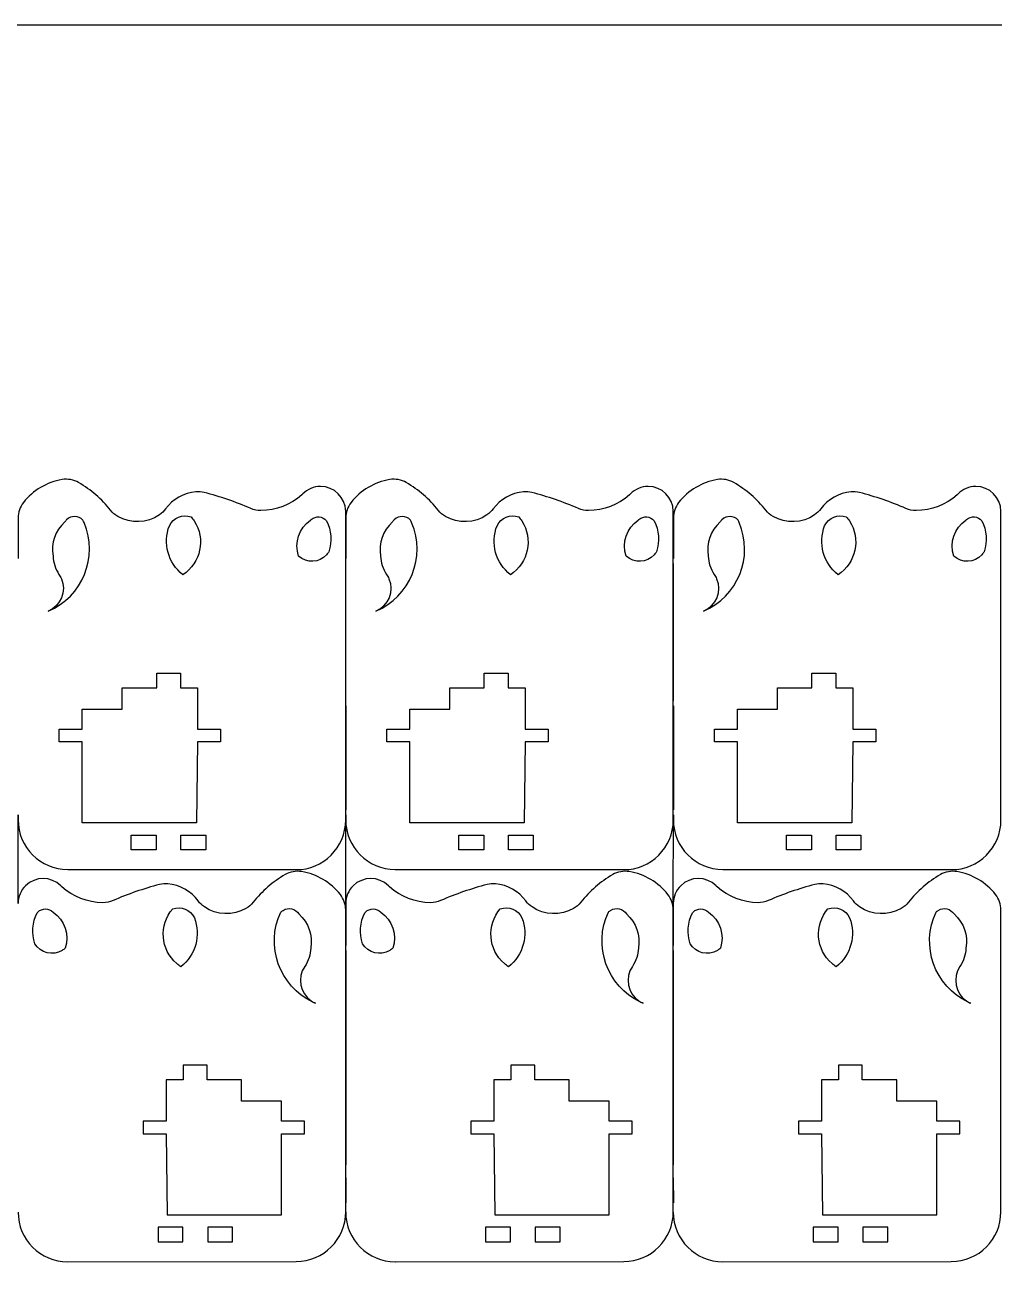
# Model space of a CAD drawing. Header units: inches. Extents: x -1166 to 134, y 1090 to 1990.
# Drawn here: x -211.2 to -15.9, y 1740 to 1989.9 of the extents above; entities that cross this region are included whole.
import ezdxf

# ---------------------------------------------------------------- set-up
doc = ezdxf.new("R2010")
doc.units = ezdxf.units.IN
doc.header["$MEASUREMENT"] = 0
for name, color, linetype in [('Corte exterior', 7, 'Continuous'), ('grabado linea medio', 7, 'Continuous'), ('Material', 7, 'Continuous')]:
    doc.layers.add(name, color=color, linetype=linetype)

# ---------------------------------------------------------------- blocks, each defined once
blk = doc.blocks.new('block 277')
at = {"layer": 'Corte exterior', "color": 1, "lineweight": 25}
blk.add_lwpolyline([(-146.51, 1757.55), (-146.51, 1752.55)], dxfattribs=at)
blk = doc.blocks.new('block 282')
at = {"layer": 'Corte exterior', "color": 1, "lineweight": 25}
blk.add_open_spline([(-212.51, 1750.66), (-212.51, 1745.14), (-208.04, 1740.66), (-202.51, 1740.66), (-202.51, 1740.66), (-202.51, 1740.66), (-202.5, 1740.66), (-202.5, 1740.66), (-156.5, 1740.71), (-156.5, 1740.71), (-150.98, 1740.71), (-146.51, 1745.19), (-146.51, 1750.71), (-146.51, 1750.71), (-146.51, 1811.55), (-146.51, 1811.55), (-146.51, 1812.67), (-146.89, 1813.76), (-147.58, 1814.64), (-149.52, 1817.1), (-152.3, 1818.75), (-155.39, 1819.26), (-156.54, 1819.45), (-157.71, 1819.24), (-158.71, 1818.66), (-161.19, 1817.23), (-163.37, 1815.34), (-165.14, 1813.09), (-165.54, 1812.58), (-166.03, 1812.15), (-166.6, 1811.83), (-169.22, 1810.34), (-172.47, 1810.46), (-174.97, 1812.15), (-175.46, 1812.47), (-175.88, 1812.88), (-176.22, 1813.35), (-177.67, 1815.32), (-179.9, 1816.58), (-182.34, 1816.79), (-182.9, 1816.84), (-183.46, 1816.8), (-184.01, 1816.66), (-187.21, 1815.84), (-190.35, 1814.76), (-193.38, 1813.43), (-194.03, 1813.14), (-194.74, 1813), (-195.45, 1813), (-198.48, 1813.04), (-201.41, 1814.17), (-203.67, 1816.19), (-203.75, 1816.25), (-203.82, 1816.32), (-203.89, 1816.39), (-205.86, 1818.37), (-209.05, 1818.37), (-211.03, 1816.4), (-211.97, 1815.46), (-212.5, 1814.19), (-212.51, 1812.86), (-212.51, 1812.86), (-212.51, 1830.7), (-212.51, 1830.7), (-212.51, 1830.7), (-212.51, 1829.7), (-212.51, 1829.7), (-212.51, 1824.18), (-208.04, 1819.71), (-202.52, 1819.7), (-202.52, 1819.7), (-156.52, 1819.66), (-156.52, 1819.66), (-151, 1819.65), (-146.52, 1824.12), (-146.51, 1829.65), (-146.51, 1829.65), (-146.51, 1829.65), (-146.51, 1829.66), (-146.51, 1829.66), (-146.51, 1891.86), (-146.51, 1891.86), (-146.53, 1894.65), (-148.81, 1896.89), (-151.6, 1896.87), (-152.93, 1896.86), (-154.2, 1896.33), (-155.14, 1895.38), (-155.21, 1895.31), (-155.28, 1895.25), (-155.35, 1895.18), (-157.62, 1893.16), (-160.54, 1892.03), (-163.58, 1892), (-164.29, 1891.99), (-164.99, 1892.13), (-165.64, 1892.42), (-168.67, 1893.75), (-171.81, 1894.83), (-175.02, 1895.65), (-175.56, 1895.79), (-176.13, 1895.84), (-176.69, 1895.79), (-179.13, 1895.57), (-181.36, 1894.32), (-182.8, 1892.34), (-183.15, 1891.87), (-183.57, 1891.46), (-184.05, 1891.14), (-186.56, 1889.46), (-189.8, 1889.34), (-192.42, 1890.83), (-192.99, 1891.15), (-193.49, 1891.57), (-193.89, 1892.09), (-195.65, 1894.33), (-197.83, 1896.22), (-200.31, 1897.65), (-201.31, 1898.23), (-202.49, 1898.45), (-203.63, 1898.26), (-206.72, 1897.74), (-209.51, 1896.09), (-211.44, 1893.63), (-212.13, 1892.75), (-212.51, 1891.66), (-212.51, 1890.54), (-212.51, 1890.54), (-212.51, 1882.36), (-212.51, 1882.36)], degree=3, knots=[0, 0, 0, 0, 1, 1, 1, 2, 2, 2, 3, 3, 3, 4, 4, 4, 5, 5, 5, 6, 6, 6, 7, 7, 7, 8, 8, 8, 9, 9, 9, 10, 10, 10, 11, 11, 11, 12, 12, 12, 13, 13, 13, 14, 14, 14, 15, 15, 15, 16, 16, 16, 17, 17, 17, 18, 18, 18, 19, 19, 19, 20, 20, 20, 21, 21, 21, 22, 22, 22, 23, 23, 23, 24, 24, 24, 25, 25, 25, 26, 26, 26, 27, 27, 27, 28, 28, 28, 29, 29, 29, 30, 30, 30, 31, 31, 31, 32, 32, 32, 33, 33, 33, 34, 34, 34, 35, 35, 35, 36, 36, 36, 37, 37, 37, 38, 38, 38, 39, 39, 39, 40, 40, 40, 41, 41, 41, 42, 42, 42, 43, 43, 43, 43], dxfattribs=at)
blk = doc.blocks.new('block 292')
at = {"layer": 'Corte exterior', "color": 1, "lineweight": 25}
blk.add_lwpolyline([(-184.31, 1744.64), (-179.31, 1744.64), (-179.31, 1747.64), (-184.31, 1747.64), (-184.31, 1744.64)], dxfattribs=at)
blk = doc.blocks.new('block 297')
at = {"layer": 'Corte exterior', "color": 1, "lineweight": 25}
blk.add_lwpolyline([(-174.31, 1744.64), (-169.31, 1744.64), (-169.31, 1747.64), (-174.31, 1747.64), (-174.31, 1744.64)], dxfattribs=at)
blk = doc.blocks.new('block 302')
at = {"layer": 'Corte exterior', "color": 1, "lineweight": 25}
blk.add_open_spline([(-209.13, 1804.74), (-207.99, 1802.85), (-205.53, 1802.24), (-203.64, 1803.38), (-203.42, 1803.52), (-203.21, 1803.67), (-203.02, 1803.84), (-202.13, 1806.53), (-203.11, 1809.48), (-205.44, 1811.1), (-206.29, 1811.96), (-207.67, 1811.97), (-208.53, 1811.12), (-208.58, 1811.07), (-208.62, 1811.02), (-208.67, 1810.97), (-209.63, 1809.04), (-209.8, 1806.8), (-209.13, 1804.74)], degree=3, knots=[0, 0, 0, 0, 1, 1, 1, 2, 2, 2, 3, 3, 3, 4, 4, 4, 5, 5, 5, 6, 6, 6, 6], dxfattribs=at)
blk = doc.blocks.new('block 307')
at = {"layer": 'Corte exterior', "color": 1, "lineweight": 25}
blk.add_open_spline([(-179.71, 1800.1), (-176.73, 1802.44), (-175.63, 1806.45), (-177, 1809.98), (-177.8, 1811.58), (-179.66, 1812.34), (-181.36, 1811.77), (-184.18, 1808.49), (-183.82, 1803.55), (-180.54, 1800.72), (-180.28, 1800.5), (-180, 1800.29), (-179.71, 1800.1)], degree=3, knots=[0, 0, 0, 0, 1, 1, 1, 2, 2, 2, 3, 3, 3, 4, 4, 4, 4], dxfattribs=at)
blk = doc.blocks.new('block 312')
at = {"layer": 'Corte exterior', "color": 1, "lineweight": 25}
blk.add_open_spline([(-152.58, 1792.74), (-152.89, 1792.87), (-153.18, 1793.03), (-153.45, 1793.21), (-155.73, 1794.77), (-156.32, 1797.88), (-154.76, 1800.16), (-154.01, 1801.26), (-153.59, 1802.54), (-153.55, 1803.86), (-153.1, 1806.41), (-154, 1809.01), (-155.95, 1810.73), (-156.62, 1811.81), (-158.05, 1812.14), (-159.13, 1811.46), (-159.29, 1811.37), (-159.44, 1811.25), (-159.57, 1811.11), (-162.79, 1804.31), (-159.9, 1796.19), (-153.1, 1792.97), (-152.93, 1792.89), (-152.76, 1792.81), (-152.58, 1792.74)], degree=3, knots=[0, 0, 0, 0, 1, 1, 1, 2, 2, 2, 3, 3, 3, 4, 4, 4, 5, 5, 5, 6, 6, 6, 7, 7, 7, 8, 8, 8, 8], dxfattribs=at)
blk = doc.blocks.new('block 317')
at = {"layer": 'Corte exterior', "color": 1, "lineweight": 25}
blk.add_lwpolyline([(-184.71, 1826.64), (-184.71, 1823.64), (-189.71, 1823.64), (-189.71, 1826.64), (-184.71, 1826.64)], dxfattribs=at)
blk = doc.blocks.new('block 322')
at = {"layer": 'Corte exterior', "color": 1, "lineweight": 25}
blk.add_lwpolyline([(-174.71, 1826.64), (-174.71, 1823.64), (-179.71, 1823.64), (-179.71, 1826.64), (-174.71, 1826.64)], dxfattribs=at)
blk = doc.blocks.new('block 327')
at = {"layer": 'Corte exterior', "color": 1, "lineweight": 25}
blk.add_open_spline([(-206.44, 1871.73), (-203.9, 1872.81), (-202.71, 1875.75), (-203.79, 1878.29), (-203.92, 1878.59), (-204.08, 1878.88), (-204.27, 1879.16), (-205.01, 1880.25), (-205.43, 1881.53), (-205.47, 1882.85), (-205.93, 1885.4), (-205.02, 1888), (-203.08, 1889.72), (-202.98, 1889.88), (-202.86, 1890.03), (-202.73, 1890.16), (-201.81, 1891.05), (-200.34, 1891.02), (-199.45, 1890.1), (-199.37, 1889.93), (-199.3, 1889.76), (-199.22, 1889.59), (-196.28, 1882.66), (-199.52, 1874.67), (-206.44, 1871.73)], degree=3, knots=[0, 0, 0, 0, 1, 1, 1, 2, 2, 2, 3, 3, 3, 4, 4, 4, 5, 5, 5, 6, 6, 6, 7, 7, 7, 8, 8, 8, 8], dxfattribs=at)
blk = doc.blocks.new('block 332')
at = {"layer": 'Corte exterior', "color": 1, "lineweight": 25}
blk.add_open_spline([(-177.66, 1890.76), (-179.36, 1891.34), (-181.22, 1890.57), (-182.03, 1888.97), (-183.39, 1885.44), (-182.29, 1881.43), (-179.32, 1879.09), (-175.7, 1881.45), (-174.67, 1886.31), (-177.04, 1889.93), (-177.23, 1890.22), (-177.44, 1890.5), (-177.66, 1890.76)], degree=3, knots=[0, 0, 0, 0, 1, 1, 1, 2, 2, 2, 3, 3, 3, 4, 4, 4, 4], dxfattribs=at)
blk = doc.blocks.new('block 337')
at = {"layer": 'Corte exterior', "color": 1, "lineweight": 25}
blk.add_open_spline([(-150.36, 1889.97), (-151.14, 1890.89), (-152.51, 1891), (-153.44, 1890.23), (-153.49, 1890.18), (-153.54, 1890.14), (-153.58, 1890.09), (-155.91, 1888.48), (-156.9, 1885.52), (-156, 1882.84), (-154.36, 1881.35), (-151.83, 1881.48), (-150.35, 1883.12), (-150.18, 1883.31), (-150.03, 1883.51), (-149.89, 1883.73), (-149.23, 1885.79), (-149.39, 1888.03), (-150.36, 1889.97)], degree=3, knots=[0, 0, 0, 0, 1, 1, 1, 2, 2, 2, 3, 3, 3, 4, 4, 4, 5, 5, 5, 6, 6, 6, 6], dxfattribs=at)
blk = doc.blocks.new('block 342')
at = {"layer": 'Corte exterior', "color": 1, "lineweight": 25}
blk.add_lwpolyline([(-146.51, 1853.67), (-146.51, 1881.36)], dxfattribs=at)
blk = doc.blocks.new('block 347')
at = {"layer": 'Corte exterior', "color": 1, "lineweight": 25}
blk.add_lwpolyline([(-146.51, 1812.86), (-146.51, 1804.4)], dxfattribs=at)
blk = doc.blocks.new('block 352')
at = {"layer": 'Corte exterior', "color": 1, "lineweight": 25}
blk.add_lwpolyline([(-146.51, 1803.4), (-146.51, 1760.17)], dxfattribs=at)
blk = doc.blocks.new('block 357')
at = {"layer": 'Corte exterior', "color": 1, "lineweight": 25}
blk.add_lwpolyline([(-146.51, 1852.67), (-146.51, 1831.7)], dxfattribs=at)
blk = doc.blocks.new('block 362')
at = {"layer": 'Corte exterior', "color": 1, "lineweight": 25}
blk.add_lwpolyline([(-80.51, 1757.55), (-80.5, 1752.55)], dxfattribs=at)
blk = doc.blocks.new('block 367')
at = {"layer": 'Corte exterior', "color": 1, "lineweight": 25}
blk.add_open_spline([(-146.51, 1750.66), (-146.51, 1745.14), (-142.03, 1740.66), (-136.51, 1740.66), (-136.51, 1740.66), (-136.5, 1740.66), (-136.5, 1740.66), (-136.5, 1740.66), (-90.5, 1740.71), (-90.5, 1740.71), (-84.98, 1740.71), (-80.51, 1745.19), (-80.51, 1750.71), (-80.51, 1750.71), (-80.51, 1811.55), (-80.51, 1811.55), (-80.51, 1812.67), (-80.89, 1813.76), (-81.58, 1814.64), (-83.51, 1817.1), (-86.3, 1818.75), (-89.39, 1819.26), (-90.53, 1819.45), (-91.71, 1819.24), (-92.71, 1818.66), (-95.19, 1817.23), (-97.37, 1815.34), (-99.13, 1813.09), (-99.53, 1812.58), (-100.03, 1812.15), (-100.6, 1811.83), (-103.22, 1810.34), (-106.46, 1810.46), (-108.97, 1812.15), (-109.45, 1812.47), (-109.88, 1812.88), (-110.22, 1813.35), (-111.66, 1815.32), (-113.89, 1816.58), (-116.33, 1816.79), (-116.89, 1816.84), (-117.46, 1816.8), (-118, 1816.66), (-121.21, 1815.84), (-124.35, 1814.76), (-127.38, 1813.43), (-128.03, 1813.14), (-128.73, 1813), (-129.44, 1813), (-132.48, 1813.04), (-135.4, 1814.17), (-137.67, 1816.19), (-137.74, 1816.25), (-137.82, 1816.32), (-137.89, 1816.39), (-139.85, 1818.37), (-143.05, 1818.37), (-145.03, 1816.4), (-145.97, 1815.46), (-146.5, 1814.19), (-146.51, 1812.86), (-146.51, 1812.86), (-146.51, 1830.7), (-146.51, 1830.7), (-146.51, 1830.7), (-146.51, 1829.7), (-146.51, 1829.7), (-146.51, 1824.18), (-142.04, 1819.71), (-136.52, 1819.7), (-136.52, 1819.7), (-90.52, 1819.66), (-90.52, 1819.66), (-84.99, 1819.65), (-80.51, 1824.12), (-80.51, 1829.65), (-80.51, 1829.65), (-80.51, 1829.65), (-80.51, 1829.66), (-80.51, 1829.66), (-80.51, 1891.86), (-80.51, 1891.86), (-80.53, 1894.65), (-82.81, 1896.89), (-85.59, 1896.87), (-86.92, 1896.86), (-88.19, 1896.33), (-89.13, 1895.38), (-89.2, 1895.31), (-89.27, 1895.25), (-89.35, 1895.18), (-91.61, 1893.16), (-94.54, 1892.03), (-97.57, 1892), (-98.29, 1891.99), (-98.99, 1892.13), (-99.64, 1892.42), (-102.67, 1893.75), (-105.81, 1894.83), (-109.01, 1895.65), (-109.56, 1895.79), (-110.13, 1895.84), (-110.69, 1895.79), (-113.13, 1895.57), (-115.35, 1894.32), (-116.8, 1892.34), (-117.14, 1891.87), (-117.57, 1891.46), (-118.05, 1891.14), (-120.55, 1889.46), (-123.8, 1889.34), (-126.42, 1890.83), (-126.99, 1891.15), (-127.48, 1891.57), (-127.88, 1892.09), (-129.65, 1894.33), (-131.83, 1896.22), (-134.31, 1897.65), (-135.31, 1898.23), (-136.49, 1898.45), (-137.63, 1898.26), (-140.72, 1897.74), (-143.51, 1896.09), (-145.44, 1893.63), (-146.13, 1892.75), (-146.51, 1891.66), (-146.51, 1890.54), (-146.51, 1890.54), (-146.51, 1882.36), (-146.51, 1882.36)], degree=3, knots=[0, 0, 0, 0, 1, 1, 1, 2, 2, 2, 3, 3, 3, 4, 4, 4, 5, 5, 5, 6, 6, 6, 7, 7, 7, 8, 8, 8, 9, 9, 9, 10, 10, 10, 11, 11, 11, 12, 12, 12, 13, 13, 13, 14, 14, 14, 15, 15, 15, 16, 16, 16, 17, 17, 17, 18, 18, 18, 19, 19, 19, 20, 20, 20, 21, 21, 21, 22, 22, 22, 23, 23, 23, 24, 24, 24, 25, 25, 25, 26, 26, 26, 27, 27, 27, 28, 28, 28, 29, 29, 29, 30, 30, 30, 31, 31, 31, 32, 32, 32, 33, 33, 33, 34, 34, 34, 35, 35, 35, 36, 36, 36, 37, 37, 37, 38, 38, 38, 39, 39, 39, 40, 40, 40, 41, 41, 41, 42, 42, 42, 43, 43, 43, 43], dxfattribs=at)
blk = doc.blocks.new('block 372')
at = {"layer": 'Corte exterior', "color": 1, "lineweight": 25}
blk.add_lwpolyline([(-146.51, 1750.66), (-146.51, 1759.17)], dxfattribs=at)
blk = doc.blocks.new('block 377')
at = {"layer": 'Corte exterior', "color": 1, "lineweight": 25}
blk.add_lwpolyline([(-118.31, 1744.64), (-113.31, 1744.64), (-113.31, 1747.64), (-118.31, 1747.64), (-118.31, 1744.64)], dxfattribs=at)
blk = doc.blocks.new('block 382')
at = {"layer": 'Corte exterior', "color": 1, "lineweight": 25}
blk.add_lwpolyline([(-108.31, 1744.64), (-103.31, 1744.64), (-103.31, 1747.64), (-108.31, 1747.64), (-108.31, 1744.64)], dxfattribs=at)
blk = doc.blocks.new('block 387')
at = {"layer": 'Corte exterior', "color": 1, "lineweight": 25}
blk.add_open_spline([(-143.13, 1804.74), (-141.99, 1802.85), (-139.53, 1802.24), (-137.64, 1803.38), (-137.42, 1803.52), (-137.21, 1803.67), (-137.02, 1803.84), (-136.12, 1806.53), (-137.11, 1809.48), (-139.44, 1811.1), (-140.28, 1811.96), (-141.67, 1811.97), (-142.53, 1811.12), (-142.57, 1811.07), (-142.62, 1811.02), (-142.66, 1810.97), (-143.63, 1809.04), (-143.8, 1806.8), (-143.13, 1804.74)], degree=3, knots=[0, 0, 0, 0, 1, 1, 1, 2, 2, 2, 3, 3, 3, 4, 4, 4, 5, 5, 5, 6, 6, 6, 6], dxfattribs=at)
blk = doc.blocks.new('block 392')
at = {"layer": 'Corte exterior', "color": 1, "lineweight": 25}
blk.add_open_spline([(-113.7, 1800.1), (-110.73, 1802.44), (-109.63, 1806.45), (-111, 1809.98), (-111.8, 1811.58), (-113.66, 1812.34), (-115.36, 1811.77), (-118.18, 1808.49), (-117.81, 1803.55), (-114.54, 1800.72), (-114.27, 1800.5), (-113.99, 1800.29), (-113.7, 1800.1)], degree=3, knots=[0, 0, 0, 0, 1, 1, 1, 2, 2, 2, 3, 3, 3, 4, 4, 4, 4], dxfattribs=at)
blk = doc.blocks.new('block 397')
at = {"layer": 'Corte exterior', "color": 1, "lineweight": 25}
blk.add_open_spline([(-86.58, 1792.74), (-86.88, 1792.87), (-87.17, 1793.03), (-87.45, 1793.21), (-89.73, 1794.77), (-90.31, 1797.88), (-88.76, 1800.16), (-88.01, 1801.26), (-87.59, 1802.54), (-87.55, 1803.86), (-87.09, 1806.41), (-88, 1809.01), (-89.94, 1810.73), (-90.62, 1811.81), (-92.05, 1812.14), (-93.13, 1811.46), (-93.29, 1811.37), (-93.44, 1811.25), (-93.57, 1811.11), (-96.79, 1804.31), (-93.89, 1796.19), (-87.1, 1792.97), (-86.93, 1792.89), (-86.75, 1792.81), (-86.58, 1792.74)], degree=3, knots=[0, 0, 0, 0, 1, 1, 1, 2, 2, 2, 3, 3, 3, 4, 4, 4, 5, 5, 5, 6, 6, 6, 7, 7, 7, 8, 8, 8, 8], dxfattribs=at)
blk = doc.blocks.new('block 402')
at = {"layer": 'Corte exterior', "color": 1, "lineweight": 25}
blk.add_lwpolyline([(-118.71, 1826.64), (-118.71, 1823.64), (-123.71, 1823.64), (-123.71, 1826.64), (-118.71, 1826.64)], dxfattribs=at)
blk = doc.blocks.new('block 407')
at = {"layer": 'Corte exterior', "color": 1, "lineweight": 25}
blk.add_lwpolyline([(-108.71, 1826.64), (-108.71, 1823.64), (-113.71, 1823.64), (-113.71, 1826.64), (-108.71, 1826.64)], dxfattribs=at)
blk = doc.blocks.new('block 412')
at = {"layer": 'Corte exterior', "color": 1, "lineweight": 25}
blk.add_open_spline([(-140.44, 1871.73), (-137.9, 1872.81), (-136.71, 1875.75), (-137.79, 1878.29), (-137.92, 1878.59), (-138.08, 1878.88), (-138.26, 1879.16), (-139.01, 1880.25), (-139.43, 1881.53), (-139.47, 1882.85), (-139.92, 1885.4), (-139.02, 1888), (-137.08, 1889.72), (-136.98, 1889.88), (-136.86, 1890.03), (-136.72, 1890.16), (-135.8, 1891.05), (-134.34, 1891.02), (-133.45, 1890.1), (-133.37, 1889.93), (-133.29, 1889.76), (-133.22, 1889.59), (-130.28, 1882.66), (-133.51, 1874.67), (-140.44, 1871.73)], degree=3, knots=[0, 0, 0, 0, 1, 1, 1, 2, 2, 2, 3, 3, 3, 4, 4, 4, 5, 5, 5, 6, 6, 6, 7, 7, 7, 8, 8, 8, 8], dxfattribs=at)
blk = doc.blocks.new('block 417')
at = {"layer": 'Corte exterior', "color": 1, "lineweight": 25}
blk.add_open_spline([(-111.66, 1890.76), (-113.36, 1891.34), (-115.22, 1890.57), (-116.02, 1888.97), (-117.39, 1885.44), (-116.29, 1881.43), (-113.32, 1879.09), (-109.69, 1881.45), (-108.67, 1886.31), (-111.03, 1889.93), (-111.22, 1890.22), (-111.43, 1890.5), (-111.66, 1890.76)], degree=3, knots=[0, 0, 0, 0, 1, 1, 1, 2, 2, 2, 3, 3, 3, 4, 4, 4, 4], dxfattribs=at)
blk = doc.blocks.new('block 422')
at = {"layer": 'Corte exterior', "color": 1, "lineweight": 25}
blk.add_open_spline([(-84.36, 1889.97), (-85.13, 1890.89), (-86.51, 1891), (-87.43, 1890.23), (-87.48, 1890.18), (-87.53, 1890.14), (-87.58, 1890.09), (-89.91, 1888.48), (-90.89, 1885.52), (-90, 1882.84), (-88.36, 1881.35), (-85.83, 1881.48), (-84.35, 1883.12), (-84.18, 1883.31), (-84.02, 1883.51), (-83.89, 1883.73), (-83.22, 1885.79), (-83.39, 1888.03), (-84.36, 1889.97)], degree=3, knots=[0, 0, 0, 0, 1, 1, 1, 2, 2, 2, 3, 3, 3, 4, 4, 4, 5, 5, 5, 6, 6, 6, 6], dxfattribs=at)
blk = doc.blocks.new('block 427')
at = {"layer": 'Corte exterior', "color": 1, "lineweight": 25}
blk.add_lwpolyline([(-80.5, 1853.67), (-80.5, 1881.36)], dxfattribs=at)
blk = doc.blocks.new('block 432')
at = {"layer": 'Corte exterior', "color": 1, "lineweight": 25}
blk.add_lwpolyline([(-80.51, 1812.86), (-80.51, 1804.4)], dxfattribs=at)
blk = doc.blocks.new('block 437')
at = {"layer": 'Corte exterior', "color": 1, "lineweight": 25}
blk.add_lwpolyline([(-80.51, 1803.4), (-80.51, 1760.17)], dxfattribs=at)
blk = doc.blocks.new('block 442')
at = {"layer": 'Corte exterior', "color": 1, "lineweight": 25}
blk.add_lwpolyline([(-80.5, 1852.67), (-80.5, 1831.7)], dxfattribs=at)
blk = doc.blocks.new('block 452')
at = {"layer": 'Corte exterior', "color": 1, "lineweight": 25}
blk.add_open_spline([(-80.51, 1750.66), (-80.51, 1745.14), (-76.03, 1740.66), (-70.51, 1740.66), (-70.5, 1740.66), (-70.5, 1740.66), (-70.5, 1740.66), (-70.5, 1740.66), (-24.5, 1740.71), (-24.5, 1740.71), (-18.98, 1740.71), (-14.51, 1745.19), (-14.51, 1750.71), (-14.51, 1750.71), (-14.51, 1811.55), (-14.51, 1811.55), (-14.51, 1812.67), (-14.88, 1813.76), (-15.58, 1814.64), (-17.51, 1817.1), (-20.3, 1818.75), (-23.39, 1819.26), (-24.53, 1819.45), (-25.7, 1819.24), (-26.71, 1818.66), (-29.18, 1817.23), (-31.36, 1815.34), (-33.13, 1813.09), (-33.53, 1812.58), (-34.03, 1812.15), (-34.59, 1811.83), (-37.22, 1810.34), (-40.46, 1810.46), (-42.97, 1812.15), (-43.45, 1812.47), (-43.87, 1812.88), (-44.22, 1813.35), (-45.66, 1815.32), (-47.89, 1816.58), (-50.33, 1816.79), (-50.89, 1816.84), (-51.46, 1816.8), (-52, 1816.66), (-55.21, 1815.84), (-58.34, 1814.76), (-61.37, 1813.43), (-62.02, 1813.14), (-62.73, 1813), (-63.44, 1813), (-66.48, 1813.04), (-69.4, 1814.17), (-71.67, 1816.19), (-71.74, 1816.25), (-71.81, 1816.32), (-71.88, 1816.39), (-73.85, 1818.37), (-77.05, 1818.37), (-79.02, 1816.4), (-79.96, 1815.46), (-80.5, 1814.19), (-80.51, 1812.86), (-80.51, 1812.86), (-80.5, 1830.7), (-80.5, 1830.7), (-80.5, 1830.7), (-80.5, 1829.7), (-80.5, 1829.7), (-80.5, 1824.18), (-76.03, 1819.71), (-70.52, 1819.7), (-70.52, 1819.7), (-24.51, 1819.66), (-24.51, 1819.66), (-18.99, 1819.65), (-14.51, 1824.12), (-14.5, 1829.65), (-14.5, 1829.65), (-14.5, 1829.65), (-14.5, 1829.66), (-14.5, 1829.66), (-14.5, 1891.86), (-14.5, 1891.86), (-14.53, 1894.65), (-16.8, 1896.89), (-19.59, 1896.87), (-20.92, 1896.86), (-22.19, 1896.33), (-23.13, 1895.38), (-23.2, 1895.31), (-23.27, 1895.25), (-23.34, 1895.18), (-25.61, 1893.16), (-28.53, 1892.03), (-31.57, 1892), (-32.28, 1891.99), (-32.99, 1892.13), (-33.64, 1892.42), (-36.67, 1893.75), (-39.8, 1894.83), (-43.01, 1895.65), (-43.56, 1895.79), (-44.12, 1895.84), (-44.68, 1895.79), (-47.12, 1895.57), (-49.35, 1894.32), (-50.8, 1892.34), (-51.14, 1891.87), (-51.56, 1891.46), (-52.05, 1891.14), (-54.55, 1889.46), (-57.79, 1889.34), (-60.42, 1890.83), (-60.98, 1891.15), (-61.48, 1891.57), (-61.88, 1892.09), (-63.65, 1894.33), (-65.83, 1896.22), (-68.31, 1897.65), (-69.31, 1898.23), (-70.48, 1898.45), (-71.63, 1898.26), (-74.72, 1897.74), (-77.5, 1896.09), (-79.44, 1893.63), (-80.13, 1892.75), (-80.5, 1891.66), (-80.5, 1890.54), (-80.5, 1890.54), (-80.5, 1882.36), (-80.5, 1882.36)], degree=3, knots=[0, 0, 0, 0, 1, 1, 1, 2, 2, 2, 3, 3, 3, 4, 4, 4, 5, 5, 5, 6, 6, 6, 7, 7, 7, 8, 8, 8, 9, 9, 9, 10, 10, 10, 11, 11, 11, 12, 12, 12, 13, 13, 13, 14, 14, 14, 15, 15, 15, 16, 16, 16, 17, 17, 17, 18, 18, 18, 19, 19, 19, 20, 20, 20, 21, 21, 21, 22, 22, 22, 23, 23, 23, 24, 24, 24, 25, 25, 25, 26, 26, 26, 27, 27, 27, 28, 28, 28, 29, 29, 29, 30, 30, 30, 31, 31, 31, 32, 32, 32, 33, 33, 33, 34, 34, 34, 35, 35, 35, 36, 36, 36, 37, 37, 37, 38, 38, 38, 39, 39, 39, 40, 40, 40, 41, 41, 41, 42, 42, 42, 43, 43, 43, 43], dxfattribs=at)
blk = doc.blocks.new('block 457')
at = {"layer": 'Corte exterior', "color": 1, "lineweight": 25}
blk.add_lwpolyline([(-80.51, 1750.66), (-80.51, 1759.17)], dxfattribs=at)
blk = doc.blocks.new('block 462')
at = {"layer": 'Corte exterior', "color": 1, "lineweight": 25}
blk.add_lwpolyline([(-52.31, 1744.64), (-47.31, 1744.64), (-47.31, 1747.64), (-52.31, 1747.64), (-52.31, 1744.64)], dxfattribs=at)
blk = doc.blocks.new('block 467')
at = {"layer": 'Corte exterior', "color": 1, "lineweight": 25}
blk.add_lwpolyline([(-42.31, 1744.64), (-37.31, 1744.64), (-37.31, 1747.64), (-42.31, 1747.64), (-42.31, 1744.64)], dxfattribs=at)
blk = doc.blocks.new('block 472')
at = {"layer": 'Corte exterior', "color": 1, "lineweight": 25}
blk.add_open_spline([(-77.12, 1804.74), (-75.98, 1802.85), (-73.53, 1802.24), (-71.63, 1803.38), (-71.41, 1803.52), (-71.21, 1803.67), (-71.02, 1803.84), (-70.12, 1806.53), (-71.11, 1809.48), (-73.44, 1811.1), (-74.28, 1811.96), (-75.66, 1811.97), (-76.52, 1811.12), (-76.57, 1811.07), (-76.62, 1811.02), (-76.66, 1810.97), (-77.63, 1809.04), (-77.79, 1806.8), (-77.12, 1804.74)], degree=3, knots=[0, 0, 0, 0, 1, 1, 1, 2, 2, 2, 3, 3, 3, 4, 4, 4, 5, 5, 5, 6, 6, 6, 6], dxfattribs=at)
blk = doc.blocks.new('block 477')
at = {"layer": 'Corte exterior', "color": 1, "lineweight": 25}
blk.add_open_spline([(-47.7, 1800.1), (-44.73, 1802.44), (-43.63, 1806.45), (-44.99, 1809.98), (-45.8, 1811.58), (-47.66, 1812.34), (-49.35, 1811.77), (-52.18, 1808.49), (-51.81, 1803.55), (-48.53, 1800.72), (-48.27, 1800.5), (-47.99, 1800.29), (-47.7, 1800.1)], degree=3, knots=[0, 0, 0, 0, 1, 1, 1, 2, 2, 2, 3, 3, 3, 4, 4, 4, 4], dxfattribs=at)
blk = doc.blocks.new('block 482')
at = {"layer": 'Corte exterior', "color": 1, "lineweight": 25}
blk.add_open_spline([(-20.58, 1792.74), (-20.88, 1792.87), (-21.17, 1793.03), (-21.44, 1793.21), (-23.72, 1794.77), (-24.31, 1797.88), (-22.75, 1800.16), (-22.01, 1801.26), (-21.59, 1802.54), (-21.55, 1803.86), (-21.09, 1806.41), (-22, 1809.01), (-23.94, 1810.73), (-24.62, 1811.81), (-26.04, 1812.14), (-27.13, 1811.46), (-27.29, 1811.37), (-27.43, 1811.25), (-27.56, 1811.11), (-30.79, 1804.31), (-27.89, 1796.19), (-21.09, 1792.97), (-20.92, 1792.89), (-20.75, 1792.81), (-20.58, 1792.74)], degree=3, knots=[0, 0, 0, 0, 1, 1, 1, 2, 2, 2, 3, 3, 3, 4, 4, 4, 5, 5, 5, 6, 6, 6, 7, 7, 7, 8, 8, 8, 8], dxfattribs=at)
blk = doc.blocks.new('block 487')
at = {"layer": 'Corte exterior', "color": 1, "lineweight": 25}
blk.add_lwpolyline([(-52.7, 1826.64), (-52.7, 1823.64), (-57.7, 1823.64), (-57.7, 1826.64), (-52.7, 1826.64)], dxfattribs=at)
blk = doc.blocks.new('block 492')
at = {"layer": 'Corte exterior', "color": 1, "lineweight": 25}
blk.add_lwpolyline([(-42.7, 1826.64), (-42.7, 1823.64), (-47.7, 1823.64), (-47.7, 1826.64), (-42.7, 1826.64)], dxfattribs=at)
blk = doc.blocks.new('block 497')
at = {"layer": 'Corte exterior', "color": 1, "lineweight": 25}
blk.add_open_spline([(-74.44, 1871.73), (-71.89, 1872.81), (-70.71, 1875.75), (-71.78, 1878.29), (-71.91, 1878.59), (-72.07, 1878.88), (-72.26, 1879.16), (-73.01, 1880.25), (-73.42, 1881.53), (-73.46, 1882.85), (-73.92, 1885.4), (-73.01, 1888), (-71.07, 1889.72), (-70.97, 1889.88), (-70.85, 1890.03), (-70.72, 1890.16), (-69.8, 1891.05), (-68.34, 1891.02), (-67.45, 1890.1), (-67.37, 1889.93), (-67.29, 1889.76), (-67.22, 1889.59), (-64.28, 1882.66), (-67.51, 1874.67), (-74.44, 1871.73)], degree=3, knots=[0, 0, 0, 0, 1, 1, 1, 2, 2, 2, 3, 3, 3, 4, 4, 4, 5, 5, 5, 6, 6, 6, 7, 7, 7, 8, 8, 8, 8], dxfattribs=at)
blk = doc.blocks.new('block 502')
at = {"layer": 'Corte exterior', "color": 1, "lineweight": 25}
blk.add_open_spline([(-45.66, 1890.76), (-47.36, 1891.34), (-49.22, 1890.57), (-50.02, 1888.97), (-51.38, 1885.44), (-50.29, 1881.43), (-47.31, 1879.09), (-43.69, 1881.45), (-42.67, 1886.31), (-45.03, 1889.93), (-45.22, 1890.22), (-45.43, 1890.5), (-45.66, 1890.76)], degree=3, knots=[0, 0, 0, 0, 1, 1, 1, 2, 2, 2, 3, 3, 3, 4, 4, 4, 4], dxfattribs=at)
blk = doc.blocks.new('block 507')
at = {"layer": 'Corte exterior', "color": 1, "lineweight": 25}
blk.add_open_spline([(-18.35, 1889.97), (-19.13, 1890.89), (-20.51, 1891), (-21.43, 1890.23), (-21.48, 1890.18), (-21.53, 1890.14), (-21.58, 1890.09), (-23.91, 1888.48), (-24.89, 1885.52), (-24, 1882.84), (-22.36, 1881.35), (-19.83, 1881.48), (-18.35, 1883.12), (-18.17, 1883.31), (-18.02, 1883.51), (-17.89, 1883.73), (-17.22, 1885.79), (-17.39, 1888.03), (-18.35, 1889.97)], degree=3, knots=[0, 0, 0, 0, 1, 1, 1, 2, 2, 2, 3, 3, 3, 4, 4, 4, 5, 5, 5, 6, 6, 6, 6], dxfattribs=at)
blk = doc.blocks.new('block 712')
at = {"layer": 'grabado linea medio', "color": 2, "lineweight": 25}
blk.add_lwpolyline([(-174.44, 1780.24), (-179.24, 1780.24), (-179.24, 1777.29), (-182.66, 1777.29), (-182.66, 1768.95), (-187.3, 1768.95), (-187.3, 1766.43), (-182.66, 1766.43), (-182.46, 1750.09), (-159.43, 1750.09), (-159.43, 1766.43), (-154.79, 1766.43), (-154.79, 1768.95), (-159.43, 1768.95), (-159.43, 1773.01), (-167.51, 1773.01), (-167.51, 1777.29), (-174.44, 1777.29), (-174.44, 1780.24)], dxfattribs=at)
blk = doc.blocks.new('block 717')
at = {"layer": 'grabado linea medio', "color": 2, "lineweight": 25}
blk.add_lwpolyline([(-176.36, 1856.29), (-176.36, 1847.95), (-171.72, 1847.95), (-171.72, 1845.43), (-176.37, 1845.43), (-176.57, 1829.09), (-199.59, 1829.09), (-199.59, 1845.43), (-204.23, 1845.43), (-204.23, 1847.95), (-199.59, 1847.95), (-199.59, 1852.01), (-191.51, 1852.01), (-191.51, 1856.29), (-184.59, 1856.29), (-184.59, 1859.24), (-179.79, 1859.24), (-179.79, 1856.29), (-176.36, 1856.29)], dxfattribs=at)
blk = doc.blocks.new('block 722')
at = {"layer": 'grabado linea medio', "color": 2, "lineweight": 25}
blk.add_lwpolyline([(-108.43, 1780.24), (-113.23, 1780.24), (-113.23, 1777.29), (-116.66, 1777.29), (-116.66, 1768.95), (-121.3, 1768.95), (-121.3, 1766.43), (-116.66, 1766.43), (-116.46, 1750.09), (-93.43, 1750.09), (-93.43, 1766.43), (-88.79, 1766.43), (-88.79, 1768.95), (-93.43, 1768.95), (-93.43, 1773.01), (-101.51, 1773.01), (-101.51, 1777.29), (-108.43, 1777.29), (-108.43, 1780.24)], dxfattribs=at)
blk = doc.blocks.new('block 727')
at = {"layer": 'grabado linea medio', "color": 2, "lineweight": 25}
blk.add_lwpolyline([(-110.36, 1856.29), (-110.36, 1847.95), (-105.72, 1847.95), (-105.72, 1845.43), (-110.36, 1845.43), (-110.56, 1829.09), (-133.59, 1829.09), (-133.59, 1845.43), (-138.23, 1845.43), (-138.23, 1847.95), (-133.59, 1847.95), (-133.59, 1852.01), (-125.51, 1852.01), (-125.51, 1856.29), (-118.59, 1856.29), (-118.59, 1859.24), (-113.79, 1859.24), (-113.79, 1856.29), (-110.36, 1856.29)], dxfattribs=at)
blk = doc.blocks.new('block 732')
at = {"layer": 'grabado linea medio', "color": 2, "lineweight": 25}
blk.add_lwpolyline([(-42.43, 1780.24), (-47.23, 1780.24), (-47.23, 1777.29), (-50.65, 1777.29), (-50.65, 1768.95), (-55.29, 1768.95), (-55.29, 1766.43), (-50.65, 1766.43), (-50.45, 1750.09), (-27.42, 1750.09), (-27.42, 1766.43), (-22.78, 1766.43), (-22.78, 1768.95), (-27.42, 1768.95), (-27.42, 1773.01), (-35.5, 1773.01), (-35.5, 1777.29), (-42.43, 1777.29), (-42.43, 1780.24)], dxfattribs=at)
blk = doc.blocks.new('block 737')
at = {"layer": 'grabado linea medio', "color": 2, "lineweight": 25}
blk.add_lwpolyline([(-44.36, 1856.29), (-44.36, 1847.95), (-39.72, 1847.95), (-39.72, 1845.43), (-44.36, 1845.43), (-44.56, 1829.09), (-67.59, 1829.09), (-67.59, 1845.43), (-72.23, 1845.43), (-72.23, 1847.95), (-67.59, 1847.95), (-67.59, 1852.01), (-59.51, 1852.01), (-59.51, 1856.29), (-52.58, 1856.29), (-52.58, 1859.24), (-47.78, 1859.24), (-47.78, 1856.29), (-44.36, 1856.29)], dxfattribs=at)

msp = doc.modelspace()

# ---------------------------------------------------------------- linework, layer by layer
at = {"layer": 'Material', "color": 7, "lineweight": 25}
msp.add_lwpolyline([(134.38, 1089.89), (-1165.62, 1089.89), (-1165.62, 1989.89), (134.38, 1989.89), (134.38, 1089.89)], dxfattribs=at)

# ---------------------------------------------------------------- block references
at = {"layer": 'Corte exterior'}
for name in ['block 282', 'block 367', 'block 452', 'block 327', 'block 332', 'block 337', 'block 412', 'block 417', 'block 422', 'block 497', 'block 502', 'block 507', 'block 342', 'block 427', 'block 357', 'block 442', 'block 317', 'block 322', 'block 402', 'block 407', 'block 487', 'block 492', 'block 307', 'block 312', 'block 347', 'block 392', 'block 397', 'block 432', 'block 477', 'block 482', 'block 302', 'block 387', 'block 472', 'block 352', 'block 437', 'block 372', 'block 277', 'block 457', 'block 362', 'block 292', 'block 297', 'block 377', 'block 382', 'block 462', 'block 467']:
    msp.add_blockref(name, (0, 0), dxfattribs=at)
at = {"layer": 'grabado linea medio'}
for name in ['block 717', 'block 727', 'block 737', 'block 712', 'block 722', 'block 732']:
    msp.add_blockref(name, (0, 0), dxfattribs=at)

doc.saveas('drawing.dxf')
